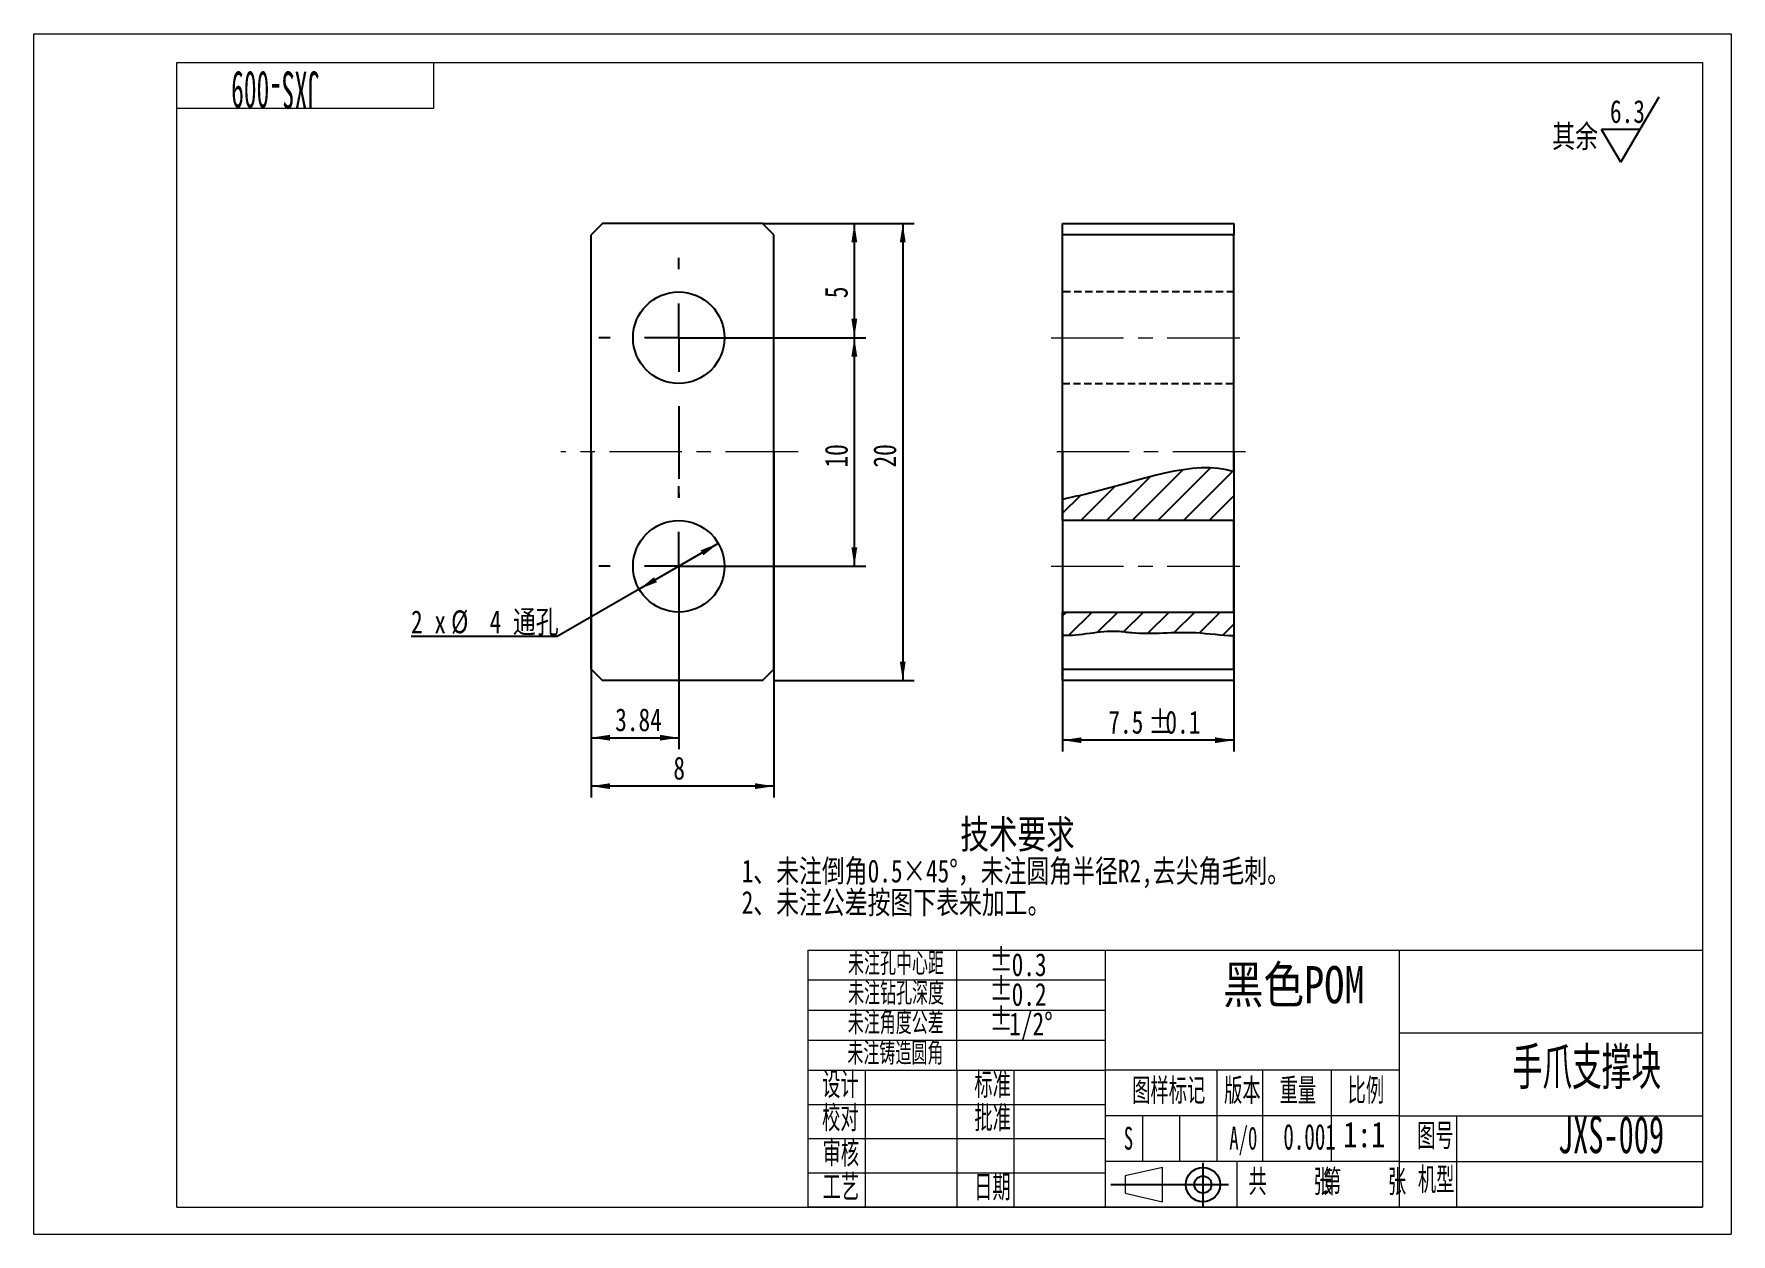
# Model space of a CAD drawing. Header units: millimetres. Extents: x 0 to 297, y 0 to 210.
import ezdxf

# ---------------------------------------------------------------- set-up
doc = ezdxf.new("R2010")
doc.units = ezdxf.units.MM
doc.linetypes.add('CENTERX2', pattern=[20.32, 12.7, -2.54, 2.54, -2.54])
doc.linetypes.add('HIDDEN', pattern=[1.905, 1.27, -0.635])
for name, color, linetype in [('02', 1, 'Continuous'), ('04', 2, 'HIDDEN'), ('05', 4, 'CENTERX2'), ('06', 5, 'Continuous'), ('12', 3, 'Continuous')]:
    doc.layers.add(name, color=color, linetype=linetype)
doc.styles.add('SLDTEXTSTYLE0', font='HYSWLONGFANGSONG.TTF', dxfattribs={"bigfont": 'bigfont'})
doc.styles.add('SLDTEXTSTYLE1', font='HYSWLONGFANGSONG.TTF')
doc.styles.add('SLDTEXTSTYLE2', font='HYSWLONGFANGSONG.TTF', dxfattribs={"width": 0.8, "bigfont": 'bigfont'})
doc.styles.add('SLDTEXTSTYLE3', font='仿宋_GB2312', dxfattribs={"width": 0.8})
doc.styles.add('SLDTEXTSTYLE4', font='HYSWLONGFANGSONG.TTF', dxfattribs={"width": 0.67})
doc.styles.add('SLDTEXTSTYLE5', font='HYSWLONGFANGSONG.TTF', dxfattribs={"width": 0.8})
doc.styles.add('SLDTEXTSTYLE6', font='仿宋_GB2312', dxfattribs={"width": 0.8, "bigfont": 'bigfont'})
doc.dimstyles.new('SLDDIMSTYLE0', dxfattribs={"dimtxt": 4, "dimasz": 3.302, "dimexe": 0, "dimexo": 0.0625, "dimgap": 1, "dimtad": 2, "dimlfac": 0.25, "dimrnd": 1e-09, "dimzin": 12, "dimdsep": 46, "dimtxsty": 'SLDTEXTSTYLE1', "dimsah": 1, "dimcen": 0.09, "dimadec": 0, "dimazin": 3, "dimtfac": 1, "dimtofl": 0, "dimtmove": 0, "dimatfit": 3, "dimfxl": 0, "dimfrac": 2, "dimtolj": 1, "dimtzin": 12, "dimarcsym": 0})
doc.dimstyles.new('SLDDIMSTYLE1', dxfattribs={"dimtxt": 4, "dimasz": 3.302, "dimexe": 0, "dimexo": 0.0625, "dimgap": 1, "dimtad": 0, "dimtih": 1, "dimtoh": 1, "dimdec": 0, "dimlfac": 0.25, "dimrnd": 1e-09, "dimzin": 12, "dimdsep": 46, "dimtxsty": 'SLDTEXTSTYLE1', "dimsah": 1, "dimcen": 0, "dimadec": 0, "dimazin": 3, "dimtfac": 1, "dimtmove": 0, "dimatfit": 3, "dimfxl": 0, "dimfrac": 2, "dimtolj": 1, "dimtzin": 12, "dimarcsym": 0})

# ---------------------------------------------------------------- blocks, each defined once
blk = doc.blocks.new('块2')
at = {"color": 7, "linetype": 'Continuous', "lineweight": 15}
for p, q in [((265.02, 12.24), (258.52, 10.74)), ((265.02, 6.24), (265.02, 12.24)), ((258.52, 10.74), (258.52, 7.74)), ((258.52, 7.74), (265.02, 6.24))]:
    blk.add_line(p, q, dxfattribs=at)
for p, q in [((272.1, 13.04), (272.1, 5.42)), ((256.01, 9.24), (276.57, 9.24))]:
    blk.add_line(p, q)
for radius in [3, 1.5]:
    blk.add_circle((272.1, 9.24), radius)
blk = doc.blocks.new('SW_NOTE_0')
at = {"layer": '12', "color": 0, "attachment_point": 1, "style": 'SLDTEXTSTYLE0'}
for s, insert, char_height in [('\\M+18B5A术\\M+19776\\M+18B81', (0, 6.45), 5), ('1\\M+18141\\M+196A2\\M+1928D\\M+1937C\\M+18A700.5\\M+1817E45\\M+1818B\\M+18143\\M+196A2\\M+1928D圆\\M+18A70\\M+194BC\\M+18C61R2,\\M+18B8E\\M+190EB\\M+18A70\\M+196D1\\M+18E68\\M+18142', (-38.28, -0.47), 4), ('2\\M+18141\\M+196A2\\M+1928D\\M+18CF6\\M+18DB7\\M+188C2图\\M+189BA\\M+1955C\\M+19788\\M+189C1\\M+18D48\\M+18142', (-38.28, -5.97), 4)]:
    blk.add_mtext(s, dxfattribs=dict(at, insert=insert, char_height=char_height))
blk = doc.blocks.new('SW_SFSYMBOL_0')
at = {"layer": '12', "color": 0}
for p, q in [((1.88, -5.71), (8.62, 5.71)), ((1.88, -5.71), (-1.49, 0)), ((5.25, 0), (-1.49, 0))]:
    blk.add_line(p, q, dxfattribs=at)
at = {"layer": '12', "color": 0, "insert": (0, 5.16), "char_height": 4, "attachment_point": 1, "style": 'SLDTEXTSTYLE1'}
blk.add_mtext('6.3', dxfattribs=at)
blk = doc.blocks.new('_D')
at = {"layer": '12'}
for p, q in [((97.51, 136.85), (97.51, 76.37)), ((129.51, 136.85), (129.51, 76.37)), ((129.51, 78.37), (97.51, 78.37))]:
    blk.add_line(p, q, dxfattribs=at)
for points in [[(97.51, 78.37), (100.81, 77.87), (100.81, 78.88)], [(129.51, 78.37), (126.21, 78.88), (126.21, 77.87)]]:
    blk.add_solid(points, dxfattribs=at)
at = {"layer": '12', "insert": (111.91, 83.53, -15), "char_height": 4, "attachment_point": 1, "style": 'SLDTEXTSTYLE1'}
blk.add_mtext('8', dxfattribs=at)
blk = doc.blocks.new('_D_1')
at = {"layer": '12'}
for p, q in [((129.51, 176.85), (154.06, 176.85)), ((152.06, 176.85), (152.06, 96.85)), ((129.51, 96.85), (154.06, 96.85))]:
    blk.add_line(p, q, dxfattribs=at)
for points in [[(152.06, 176.85), (151.55, 173.55), (152.56, 173.55)], [(152.06, 96.85), (152.56, 100.15), (151.55, 100.15)]]:
    blk.add_solid(points, dxfattribs=at)
at = {"layer": '12', "insert": (146.9, 134.13, 15), "char_height": 4, "attachment_point": 1, "rotation": 90, "style": 'SLDTEXTSTYLE1'}
blk.add_mtext('20', dxfattribs=at)
blk = doc.blocks.new('_D_2')
at = {"layer": '12'}
for p, q in [((112.85, 116.85), (112.85, 84.85)), ((97.51, 98.85), (97.51, 84.85)), ((97.51, 86.85), (112.85, 86.85))]:
    blk.add_line(p, q, dxfattribs=at)
for points in [[(97.51, 86.85), (100.81, 86.34), (100.81, 87.36)], [(112.85, 86.85), (109.55, 87.36), (109.55, 86.34)]]:
    blk.add_solid(points, dxfattribs=at)
at = {"layer": '12', "insert": (101.73, 92), "char_height": 4, "attachment_point": 1, "style": 'SLDTEXTSTYLE1'}
blk.add_mtext('3.84', dxfattribs=at)
blk = doc.blocks.new('_D_3')
at = {"layer": '12'}
for p, q in [((112.85, 156.85), (145.58, 156.85)), ((143.58, 156.85), (143.58, 116.85)), ((112.85, 116.85), (145.58, 116.85))]:
    blk.add_line(p, q, dxfattribs=at)
for points in [[(143.58, 156.85), (143.07, 153.55), (144.09, 153.55)], [(143.58, 116.85), (144.09, 120.15), (143.07, 120.15)]]:
    blk.add_solid(points, dxfattribs=at)
at = {"layer": '12', "insert": (138.42, 134.13), "char_height": 4, "attachment_point": 1, "rotation": 90, "style": 'SLDTEXTSTYLE1'}
blk.add_mtext('10', dxfattribs=at)
blk = doc.blocks.new('_D_4')
at = {"layer": '12'}
for p, q in [((127.51, 176.85), (145.58, 176.85)), ((143.58, 176.85), (143.58, 156.85)), ((112.85, 156.85), (145.58, 156.85))]:
    blk.add_line(p, q, dxfattribs=at)
for points in [[(143.58, 176.85), (143.07, 173.55), (144.09, 173.55)], [(143.58, 156.85), (144.09, 160.15), (143.07, 160.15)]]:
    blk.add_solid(points, dxfattribs=at)
at = {"layer": '12', "insert": (138.42, 163.76), "char_height": 4, "attachment_point": 1, "rotation": 90, "style": 'SLDTEXTSTYLE1'}
blk.add_mtext('5', dxfattribs=at)
blk = doc.blocks.new('_D_5')
at = {"layer": '12'}
for p, q in [((119.78, 120.85), (105.92, 112.85)), ((105.92, 112.85), (91.55, 104.54)), ((91.55, 104.54), (66, 104.54))]:
    blk.add_line(p, q, dxfattribs=at)
for points in [[(119.78, 120.85), (116.66, 119.64), (117.17, 118.76)], [(105.92, 112.85), (109.04, 114.06), (108.53, 114.94)]]:
    blk.add_solid(points, dxfattribs=at)
at = {"layer": '12', "char_height": 4, "attachment_point": 1}
for s, insert, style in [('2 x ', (66, 109.13), 'SLDTEXTSTYLE1'), ('%%c', (73.01, 109.14), 'SLDTEXTSTYLE1'), (' 4 \\M+192CA\\M+18D45', (77.71, 109.13), 'SLDTEXTSTYLE0')]:
    blk.add_mtext(s, dxfattribs=dict(at, insert=insert, style=style))
blk = doc.blocks.new('SW_CENTERMARKSYMBOL_0')
at = {"layer": '05', "color": 0}
for p, q in [((0, 12), (0, 14)), ((0, 0), (0, 6)), ((-12, 0), (-14, 0)), ((0, 0), (-6, 0)), ((0, 0), (0, -6)), ((0, 0), (6, 0)), ((12, 0), (14, 0)), ((0, -12), (0, -14))]:
    blk.add_line(p, q, dxfattribs=at)
blk = doc.blocks.new('SW_CENTERMARKSYMBOL_1')
at = {"layer": '05', "color": 0}
for p, q in [((0, 12), (0, 14)), ((0, 0), (0, 6)), ((-12, 0), (-14, 0)), ((0, 0), (-6, 0)), ((0, 0), (0, -6)), ((0, 0), (6, 0)), ((12, 0), (14, 0)), ((0, -12), (0, -14))]:
    blk.add_line(p, q, dxfattribs=at)
blk = doc.blocks.new('SW_CENTERMARKSYMBOL_2')
at = {"layer": '05', "color": 0}
for p, q in [((0, 12), (0, 14)), ((0, 0), (0, 6)), ((0, 0), (-6, 0)), ((0, 0), (6, 0)), ((0, 0), (0, -6)), ((12, 0), (14, 0)), ((-12, 0), (-14, 0)), ((0, -12), (0, -28)), ((0, -40), (0, -34)), ((-12, -40), (-14, -40)), ((0, -40), (-6, -40)), ((0, -40), (6, -40)), ((0, -40), (0, -46)), ((12, -40), (14, -40)), ((0, -52), (0, -54))]:
    blk.add_line(p, q, dxfattribs=at)
blk = doc.blocks.new('_D_6')
at = {"layer": '12'}
for p, q in [((180.01, 136.85), (180.01, 84.42)), ((210.01, 136.85), (210.01, 84.42)), ((210.01, 86.42), (180.01, 86.42))]:
    blk.add_line(p, q, dxfattribs=at)
for points in [[(180.01, 86.42), (183.32, 85.91), (183.32, 86.92)], [(210.01, 86.42), (206.71, 86.92), (206.71, 85.91)]]:
    blk.add_solid(points, dxfattribs=at)
at = {"layer": '12', "char_height": 4, "attachment_point": 1, "style": 'SLDTEXTSTYLE1'}
for s, insert in [('7.5', (188.04, 91.57, -16)), ('%%p', (195.05, 91.59, -16)), ('0.1', (198.02, 91.57, -16))]:
    blk.add_mtext(s, dxfattribs=dict(at, insert=insert))

msp = doc.modelspace()

# ---------------------------------------------------------------- hatches: boundary and pattern name
at = {"layer": '02'}
h = msp.add_hatch(dxfattribs=at)
h.set_pattern_fill('ANSI31', color=256, style=0)
edge = h.paths.add_edge_path(flags=0)
edge.add_spline(control_points=[(210.014, 133.372), (203.121, 135.777), (191.756, 130.998), (181.262, 128.852), (180.014, 128.553)], knot_values=[0.0493834, 0.0493834, 0.0493834, 0.0493834, 0.2460632, 0.2741573, 0.2741573, 0.2741573, 0.2741573], weights=[1, 1, 1, 1, 1], degree=3, periodic=0)
edge.add_line((180.014, 128.553), (180.014, 124.849))
edge.add_line((180.014, 124.849), (210.014, 124.849))
edge.add_line((210.014, 124.849), (210.014, 133.372))
h = msp.add_hatch(dxfattribs=at)
h.set_pattern_fill('ANSI31', color=256, style=0)
edge = h.paths.add_edge_path(flags=0)
edge.add_spline(control_points=[(210.014, 133.372), (203.121, 135.777), (191.756, 130.998), (181.262, 128.852), (180.014, 128.553)], knot_values=[0.0493834, 0.0493834, 0.0493834, 0.0493834, 0.2460632, 0.2741573, 0.2741573, 0.2741573, 0.2741573], weights=[1, 1, 1, 1, 1], degree=3, periodic=0)
edge.add_spline(control_points=[(180.014, 128.553), (181.262, 128.852), (191.756, 130.998), (203.121, 135.777), (210.014, 133.372)], knot_values=[0.7258427, 0.7258427, 0.7258427, 0.7258427, 0.7539368, 0.9506166, 0.9506166, 0.9506166, 0.9506166], weights=[1, 1, 1, 1, 1], degree=3, periodic=0)
h = msp.add_hatch(dxfattribs=at)
h.set_pattern_fill('ANSI31', color=256, style=0)
edge = h.paths.add_edge_path(flags=0)
edge.add_line((210.014, 108.849), (180.014, 108.849))
edge.add_line((180.014, 108.849), (180.014, 104.813))
edge.add_spline(control_points=[(180.014, 104.813), (183.023, 104.63), (187.404, 105.921), (195.005, 104.754), (201.351, 105.774), (207.887, 104.761), (210.014, 104.713)], knot_values=[0.5270018, 0.5270018, 0.5270018, 0.5270018, 0.6018941, 0.621993, 0.7119894, 0.7619131, 0.7619131, 0.7619131, 0.7619131], weights=[1, 1, 1, 1, 1, 1, 1], degree=3, periodic=0)
edge.add_line((210.014, 104.713), (210.014, 108.849))
h = msp.add_hatch(dxfattribs=at)
h.set_pattern_fill('ANSI31', color=256, style=0)
edge = h.paths.add_edge_path(flags=0)
edge.add_spline(control_points=[(210.014, 104.713), (207.887, 104.761), (201.351, 105.774), (195.005, 104.754), (187.404, 105.921), (183.023, 104.63), (180.014, 104.813)], knot_values=[0.2380869, 0.2380869, 0.2380869, 0.2380869, 0.2880106, 0.378007, 0.3981059, 0.4729982, 0.4729982, 0.4729982, 0.4729982], weights=[1, 1, 1, 1, 1, 1, 1], degree=3, periodic=0)
edge.add_spline(control_points=[(180.014, 104.813), (183.023, 104.63), (187.404, 105.921), (195.005, 104.754), (201.351, 105.774), (207.887, 104.761), (210.014, 104.713)], knot_values=[0.5270018, 0.5270018, 0.5270018, 0.5270018, 0.6018941, 0.621993, 0.7119894, 0.7619131, 0.7619131, 0.7619131, 0.7619131], weights=[1, 1, 1, 1, 1, 1, 1], degree=3, periodic=0)

# ---------------------------------------------------------------- linework, layer by layer
for p, q in [((99.51, 176.849), (97.51, 174.849)), ((127.51, 176.849), (99.51, 176.849)), ((129.51, 174.849), (127.51, 176.849)), ((180.014, 176.849), (210.014, 176.849)), ((180.014, 174.849), (180.014, 176.849)), ((210.014, 176.849), (210.014, 174.849)), ((97.51, 98.849), (97.51, 174.849)), ((129.51, 98.849), (129.51, 174.849)), ((210.014, 174.849), (180.014, 174.849)), ((180.014, 128.553), (180.014, 174.849)), ((210.014, 133.372), (210.014, 174.849)), ((210.014, 133.372), (210.014, 124.849)), ((180.014, 124.849), (180.014, 128.553)), ((210.014, 124.849), (180.014, 124.849)), ((180.014, 124.849), (180.014, 108.849)), ((210.014, 108.849), (210.014, 124.849)), ((180.014, 108.849), (210.014, 108.849)), ((180.014, 104.813), (180.014, 108.849)), ((210.014, 108.849), (210.014, 104.713)), ((180.014, 98.849), (180.014, 104.813)), ((210.014, 98.849), (210.014, 104.713)), ((97.51, 98.849), (99.51, 96.849)), ((127.51, 96.849), (129.51, 98.849)), ((180.014, 98.849), (210.014, 98.849)), ((180.014, 96.849), (180.014, 98.849)), ((210.014, 98.849), (210.014, 96.849)), ((127.51, 96.849), (99.51, 96.849)), ((210.014, 96.849), (180.014, 96.849))]:
    msp.add_line(p, q)
at = {"color": 7, "linetype": 'CENTERX2', "lineweight": 0, "true_color": 0xffffff}
for p, q in [((178.014, 156.849), (212.014, 156.849)), ((133.737, 136.849), (92.246, 136.849)), ((212.014, 136.849), (178.014, 136.849)), ((178.014, 116.849), (212.014, 116.849))]:
    msp.add_line(p, q, dxfattribs=at)
for centre in [(112.85, 156.849), (112.85, 116.849)]:
    msp.add_circle(centre, 8)
for points, knots in [([(210.014, 133.372), (203.121, 135.777), (191.756, 130.998), (181.262, 128.852), (180.014, 128.553)], [0.04938341, 0.04938341, 0.04938341, 0.04938341, 0.24606323, 0.27415727, 0.27415727, 0.27415727, 0.27415727]), ([(180.014, 104.813), (183.023, 104.63), (187.404, 105.921), (195.005, 104.754), (201.351, 105.774), (207.887, 104.761), (210.014, 104.713)], [0.52700179, 0.52700179, 0.52700179, 0.52700179, 0.60189409, 0.62199303, 0.7119894, 0.76191305, 0.76191305, 0.76191305, 0.76191305])]:
    msp.add_open_spline(points, degree=3, knots=knots)
at = {"layer": '04'}
for p, q in [((210.014, 164.849), (180.014, 164.849)), ((180.014, 148.849), (210.014, 148.849))]:
    msp.add_line(p, q, dxfattribs=at)
at = {"layer": '06', "color": 5, "linetype": 'Continuous', "lineweight": 0, "true_color": 0x0000ff}
for p, q in [((0.011, 0), (0.011, 210)), ((0.011, 210), (297.011, 210)), ((297.011, 210), (297.011, 0)), ((25.011, 4.693), (25.011, 205)), ((25.011, 205), (292.011, 205)), ((70.011, 197), (70.011, 205)), ((292.011, 205), (292.011, 4.693)), ((25.011, 197), (70.011, 197)), ((135.511, 4.693), (135.511, 49.693)), ((135.511, 49.693), (292.011, 49.693)), ((161.511, 28.693), (161.511, 49.693)), ((187.511, 4.693), (187.511, 49.693)), ((239.011, 4.693), (239.011, 49.693)), ((292.011, 49.693), (292.011, 4.693)), ((187.511, 44.443), (135.511, 44.443)), ((135.511, 39.193), (187.511, 39.193)), ((135.511, 33.943), (187.511, 33.943)), ((239.011, 35.193), (292.011, 35.193)), ((135.511, 28.693), (187.511, 28.693)), ((145.511, 4.693), (145.511, 28.693)), ((161.511, 28.693), (161.511, 4.693)), ((171.511, 28.693), (171.511, 4.693)), ((239.011, 28.693), (187.511, 28.693)), ((207.011, 28.693), (207.011, 12.693)), ((215.011, 28.693), (215.011, 12.693)), ((227.011, 28.693), (227.011, 12.693)), ((135.511, 22.693), (187.511, 22.693)), ((239.011, 20.693), (187.511, 20.693)), ((194.011, 20.693), (194.011, 12.693)), ((200.511, 20.693), (200.511, 12.693)), ((239.011, 20.693), (292.011, 20.693)), ((249.011, 4.693), (249.011, 20.693)), ((135.511, 16.693), (187.511, 16.693)), ((239.011, 12.693), (187.511, 12.693)), ((210.511, 12.693), (210.511, 4.693)), ((239.011, 12.693), (292.011, 12.693)), ((135.511, 10.693), (187.511, 10.693)), ((25.011, 4.693), (292.011, 4.693)), ((292.011, 4.693), (135.511, 4.693)), ((0.011, 0), (297.011, 0))]:
    msp.add_line(p, q, dxfattribs=at)

# ---------------------------------------------------------------- block references
msp.add_blockref('块2', (-67.513, -0.581))
at = {"layer": '05'}
for name, p in [('SW_CENTERMARKSYMBOL_0', (112.85, 156.849)), ('SW_CENTERMARKSYMBOL_2', (112.85, 156.849)), ('SW_CENTERMARKSYMBOL_1', (112.85, 116.849))]:
    msp.add_blockref(name, p, dxfattribs=at)
at = {"layer": '12'}
for name, p in [('SW_SFSYMBOL_0', (275.82, 193.274)), ('SW_NOTE_0', (162.142, 66.005))]:
    msp.add_blockref(name, p, dxfattribs=at)

# ---------------------------------------------------------------- texts
at = {"layer": '12', "insert": (42.302, 196.917), "char_height": 6.5, "attachment_point": 2, "rotation": 180, "style": 'SLDTEXTSTYLE4'}
msp.add_mtext('JXS-009', dxfattribs=at)
at = {"layer": '12'}
for s, insert, char_height, attachment_point, style in [('\\M+191B4\\M+1975D', (265.72, 194.097), 4, 1, 'SLDTEXTSTYLE0'), ('\\M+196A2\\M+1928D\\M+18D45\\M+19286\\M+19053\\M+18B97', (142.475, 49.204), 3.5, 1, 'SLDTEXTSTYLE2'), ('%%p', (167.226, 50.041), 4, 1, 'SLDTEXTSTYLE1'), ('0.3', (171.109, 49.147), 4, 1, 'SLDTEXTSTYLE1'), ('\\M+1FC4B\\M+19046POM', (220.489, 46.891), 6.5, 2, 'SLDTEXTSTYLE6'), ('\\M+196A2\\M+1928D钻\\M+18D45\\M+1905B\\M+19378', (142.492, 44.018), 3.5, 1, 'SLDTEXTSTYLE2'), ('%%p', (167.226, 44.937), 4, 1, 'SLDTEXTSTYLE1'), ('0.2', (171.109, 43.936), 4, 1, 'SLDTEXTSTYLE1'), ('\\M+196A2\\M+1928D\\M+18A70\\M+19378\\M+18CF6\\M+18DB7', (142.437, 38.858), 3.5, 1, 'SLDTEXTSTYLE2'), ('%%p', (167.226, 39.664), 4, 1, 'SLDTEXTSTYLE1'), ('1/2°', (170.681, 38.787), 4, 1, 'SLDTEXTSTYLE1'), ('\\M+196A2\\M+1928D铸\\M+191A2圆\\M+18A70', (142.368, 33.516), 3.5, 1, 'SLDTEXTSTYLE2'), ('\\M+18EE8\\M+192DC\\M+18E78撑块', (271.774, 32.561), 6.5, 2, 'SLDTEXTSTYLE2'), ('设计', (137.953, 28.243), 4, 1, 'SLDTEXTSTYLE2'), ('标\\M+18F79', (164.578, 28.243), 4, 1, 'SLDTEXTSTYLE2'), ('图样标记', (192.202, 27.199), 4, 1, 'SLDTEXTSTYLE2'), ('\\M+194C5\\M+1967B', (208.286, 27.199), 4, 1, 'SLDTEXTSTYLE2'), ('\\M+18F64\\M+197CA', (218.011, 27.199), 4, 1, 'SLDTEXTSTYLE2'), ('\\M+194E4\\M+197E1', (229.911, 27.199), 4, 1, 'SLDTEXTSTYLE2'), ('\\M+18D5A对', (137.944, 22.4), 4, 1, 'SLDTEXTSTYLE2'), ('\\M+194E1\\M+18F79', (164.589, 22.4), 4, 1, 'SLDTEXTSTYLE2'), ('S', (191.558, 18.76), 4, 2, 'SLDTEXTSTYLE5'), ('A/0', (209.207, 18.777), 4, 1, 'SLDTEXTSTYLE5'), ('0.001', (223.252, 19.28), 4.5, 2, 'SLDTEXTSTYLE5'), ('1:1', (232.828, 19.661), 4.5, 2, 'SLDTEXTSTYLE3'), ('图\\M+18D86', (242.068, 19.286), 4, 1, 'SLDTEXTSTYLE2'), ('JXS-009', (276.009, 20.653), 6.5, 2, 'SLDTEXTSTYLE5'), ('审\\M+18A6A', (138.018, 16.249), 4, 1, 'SLDTEXTSTYLE2'), ('\\M+18AF7\\M+18C5E', (242.202, 11.59), 4, 1, 'SLDTEXTSTYLE2'), ('\\M+18D48艺', (138.02, 10.305), 4, 1, 'SLDTEXTSTYLE2'), ('\\M+193FA\\M+18AFA', (164.55, 10.305), 4, 1, 'SLDTEXTSTYLE2'), ('\\M+18BA4     张', (212.574, 11.239), 4, 1, 'SLDTEXTSTYLE2'), ('\\M+191E6     张', (225.608, 11.239), 4, 1, 'SLDTEXTSTYLE2')]:
    msp.add_mtext(s, dxfattribs=dict(at, insert=insert, char_height=char_height, attachment_point=attachment_point, style=style))

# ---------------------------------------------------------------- dimensions: what is measured, and where the dimension line sits
for base, p1, p2, picture, middle in [((143.579, 156.849), (127.51, 176.849), (112.85, 156.849), '_D_4', (143.579, 165.511)), ((149.58, 96.849), (129.51, 176.849), (129.51, 96.849), '_D_1', (149.58, 136.757)), ((143.579, 116.849), (112.85, 156.849), (112.85, 116.849), '_D_3', (143.579, 136.757))]:
    dim = msp.add_linear_dim(base=base, p1=p1, p2=p2, angle=90, dimstyle='SLDDIMSTYLE0', dxfattribs=at)
    dim.commit()
    dim.dimension.update_dxf_attribs({"geometry": picture, "text_midpoint": middle, "dimtype": 160})
for base, p1, p2, picture, middle in [((97.51, 80.849), (129.51, 136.849), (97.51, 136.849), '_D', (113.658, 80.849)), ((112.849986054, 86.848547718), (97.509986054, 98.848547718), (112.849986054, 116.848547718), '_D_2', (106.111462687, 86.848547718))]:
    dim = msp.add_linear_dim(base=base, p1=p1, p2=p2, dimstyle='SLDDIMSTYLE0', dxfattribs=at)
    dim.commit()
    dim.dimension.update_dxf_attribs({"geometry": picture, "text_midpoint": middle, "dimtype": 160})
dim = msp.add_linear_dim(base=(180.014, 89.664), p1=(210.014, 136.849), p2=(180.014, 136.849), angle=0, text='<>%%p0.1', dimstyle='SLDDIMSTYLE0', dxfattribs=at)
dim.commit()
dim.dimension.update_dxf_attribs({"geometry": '_D_6', "text_midpoint": (195.662, 89.664), "dimtype": 160})
dim = msp.add_diameter_dim_2p(p1=(105.923, 112.846), p2=(119.777, 120.851), text='<> x %%c 4 通孔\\P', dimstyle='SLDDIMSTYLE1', override={"dimpost": '<>'}, dxfattribs=at)
dim.commit()
dim.dimension.update_dxf_attribs({"geometry": '_D_5', "text_midpoint": (77.982, 106.729), "dimtype": 163})

doc.saveas('drawing.dxf')
